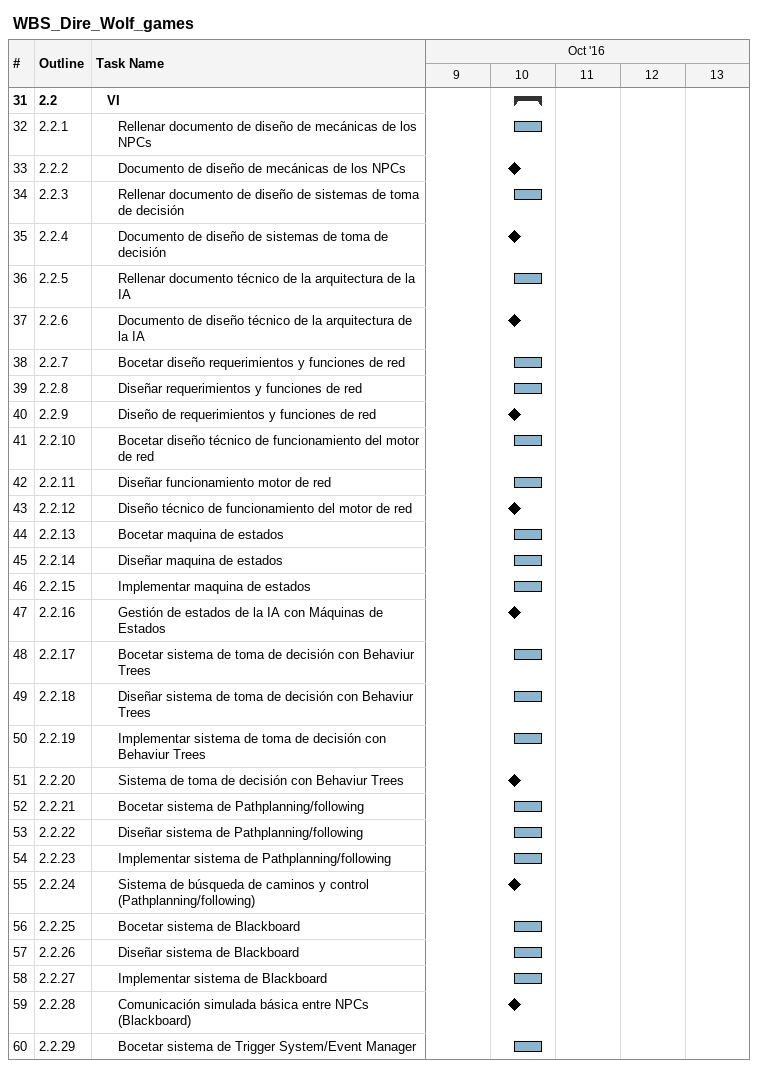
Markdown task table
WBS_Dire_Wolf_games

| ID | WBS | Task | Start | Finish |
|---|---|---|---|---|
| 31 | 2.2 | **VI** | 2016-10-10 | 2016-10-10 |
| 32 | 2.2.1 | Rellenar documento de diseño de mecánicas de los NPCs | 2016-10-10 | 2016-10-10 |
| 33 | 2.2.2 | Documento de diseño de mecánicas de los NPCs (milestone) | 2016-10-10 | 2016-10-10 |
| 34 | 2.2.3 | Rellenar documento de diseño de sistemas de toma de decisión | 2016-10-10 | 2016-10-10 |
| 35 | 2.2.4 | Documento de diseño de sistemas de toma de decisión (milestone) | 2016-10-10 | 2016-10-10 |
| 36 | 2.2.5 | Rellenar documento técnico de la arquitectura de la IA | 2016-10-10 | 2016-10-10 |
| 37 | 2.2.6 | Documento de diseño técnico de la arquitectura de la IA (milestone) | 2016-10-10 | 2016-10-10 |
| 38 | 2.2.7 | Bocetar diseño requerimientos y funciones de red | 2016-10-10 | 2016-10-10 |
| 39 | 2.2.8 | Diseñar requerimientos y funciones de red | 2016-10-10 | 2016-10-10 |
| 40 | 2.2.9 | Diseño de requerimientos y funciones de red (milestone) | 2016-10-10 | 2016-10-10 |
| 41 | 2.2.10 | Bocetar diseño técnico de funcionamiento del motor de red | 2016-10-10 | 2016-10-10 |
| 42 | 2.2.11 | Diseñar funcionamiento motor de red | 2016-10-10 | 2016-10-10 |
| 43 | 2.2.12 | Diseño técnico de funcionamiento del motor de red (milestone) | 2016-10-10 | 2016-10-10 |
| 44 | 2.2.13 | Bocetar maquina de estados | 2016-10-10 | 2016-10-10 |
| 45 | 2.2.14 | Diseñar maquina de estados | 2016-10-10 | 2016-10-10 |
| 46 | 2.2.15 | Implementar maquina de estados | 2016-10-10 | 2016-10-10 |
| 47 | 2.2.16 | Gestión de estados de la IA con Máquinas de Estados (milestone) | 2016-10-10 | 2016-10-10 |
| 48 | 2.2.17 | Bocetar sistema de toma de decisión con Behaviur Trees | 2016-10-10 | 2016-10-10 |
| 49 | 2.2.18 | Diseñar sistema de toma de decisión con Behaviur Trees | 2016-10-10 | 2016-10-10 |
| 50 | 2.2.19 | Implementar sistema de toma de decisión con Behaviur Trees | 2016-10-10 | 2016-10-10 |
| 51 | 2.2.20 | Sistema de toma de decisión con Behaviur Trees (milestone) | 2016-10-10 | 2016-10-10 |
| 52 | 2.2.21 | Bocetar sistema de Pathplanning/following | 2016-10-10 | 2016-10-10 |
| 53 | 2.2.22 | Diseñar sistema de Pathplanning/following | 2016-10-10 | 2016-10-10 |
| 54 | 2.2.23 | Implementar sistema de Pathplanning/following | 2016-10-10 | 2016-10-10 |
| 55 | 2.2.24 | Sistema de búsqueda de caminos y control (Pathplanning/following) (milestone) | 2016-10-10 | 2016-10-10 |
| 56 | 2.2.25 | Bocetar sistema de Blackboard | 2016-10-10 | 2016-10-10 |
| 57 | 2.2.26 | Diseñar sistema de Blackboard | 2016-10-10 | 2016-10-10 |
| 58 | 2.2.27 | Implementar sistema de Blackboard | 2016-10-10 | 2016-10-10 |
| 59 | 2.2.28 | Comunicación simulada básica entre NPCs (Blackboard) (milestone) | 2016-10-10 | 2016-10-10 |
| 60 | 2.2.29 | Bocetar sistema de Trigger System/Event Manager | 2016-10-10 | 2016-10-10 |
